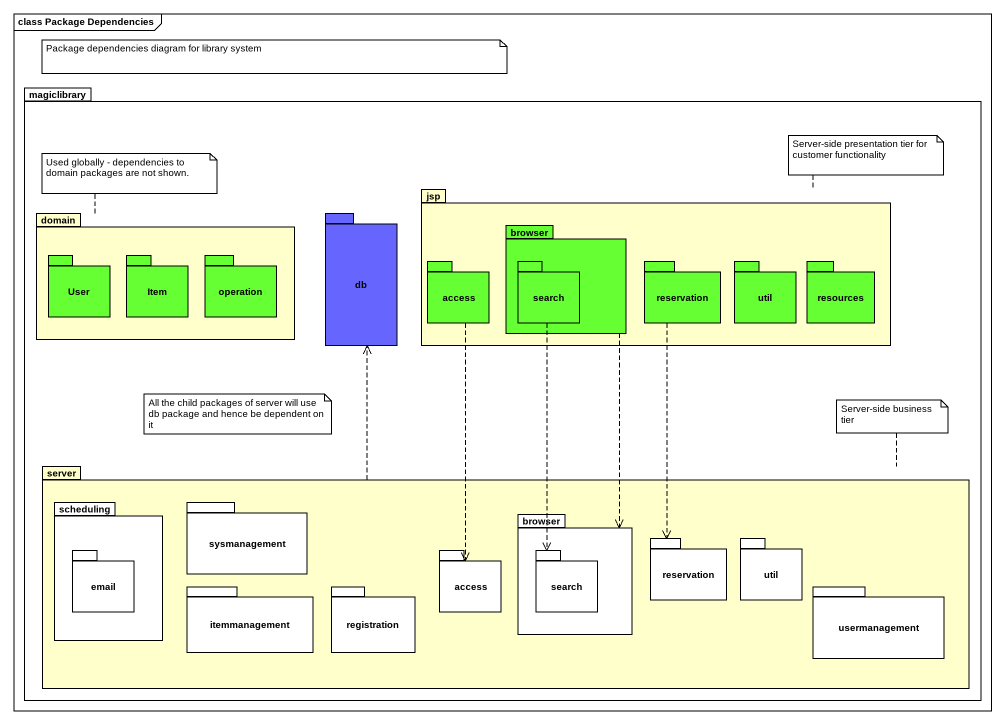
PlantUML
@startuml
mainframe class Package Dependencies
package magiclibrary {
  package jsp #FFFFCC {
    package browser #66FF33 {
      package search #66FF33 {
      }
    }
    package access #66FF33 {
    }
    package reservation #66FF33 {
    }
    package util #66FF33 {
    }
    package resources #66FF33 {
    }
  }
  package domain #FFFFCC {
    package User #66FF33 {
    }
    package Item #66FF33 {
    }
    package operation #66FF33 {
    }
  }
  package db #6666FF {
  }
  package server #FFFFCC {
    package scheduling {
      package email {
      }
    }
    package sysmanagement {
    }
    package "browser" as browser_2 {
      package "search" as search_2 {
      }
    }
    package "access" as access_2 {
    }
    package "reservation" as reservation_2 {
    }
    package "util" as util_2 {
    }
    package itemmanagement {
    }
    package registration {
    }
    package usermanagement {
    }
  }
}
browser ..> browser_2
access ..> access_2
search ..> search_2
reservation ..> reservation_2
server .up.> db
note as N1
  Package dependencies diagram for library system
end note
note right of jsp : Server-side presentation tier for customer functionality
note top of domain : Used globally - dependencies to domain packages are not shown.
note as N4
  All the child packages of server will use db package and hence be dependent on it
end note
note right of server : Server-side business tier
@enduml
